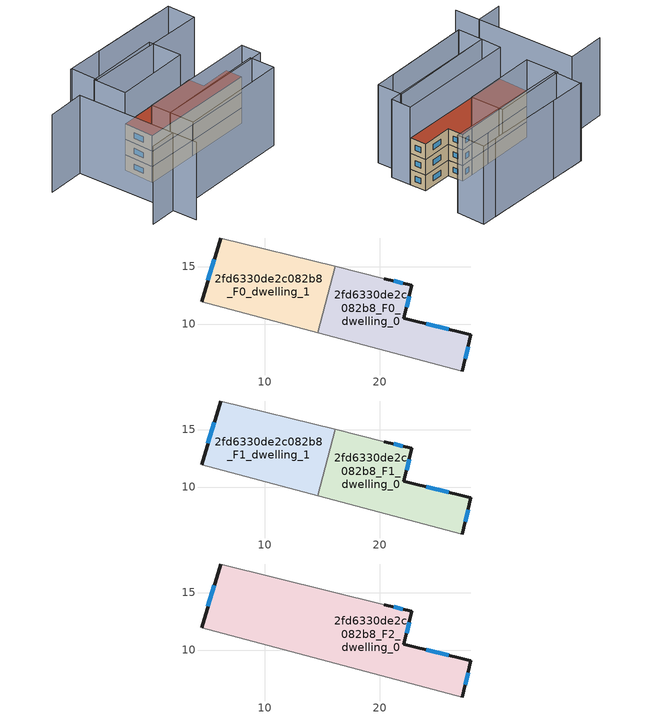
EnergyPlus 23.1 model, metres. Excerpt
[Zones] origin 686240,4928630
2fd6330de2c082b8_F0_dwelling_0
 floor ground (EU_floor_Construction): 22.82,13.35 22.12,10.5 27.95,9.06 27.18,5.91 14.61,9.25 16.14,15 20.42,13.94 z0
 wall outside (EU_wall_Construction): 27.18,5.91 27.95,9.06 22.12,10.5 22.82,13.35 20.42,13.94 z0:3
 wall adiabatic (EU_wall_Construction): 14.61,9.25 27.18,5.91 / 20.42,13.94 16.14,15 z0:3
 wall to 2fd6330de2c082b8_F0_dwelling_1 (EU_wall_Construction): 16.14,15 14.61,9.25 z0:3
 window (EU_Window_Construction): 26,9.54 24.06,10.02 / 27.43,6.96 27.69,8.01 / 22.02,13.55 21.22,13.75 / 22.35,11.45 22.58,12.4 z1:2
2fd6330de2c082b8_F0_dwelling_1
 floor ground (EU_floor_Construction): 16.14,15 14.61,9.25 4.51,11.94 6.18,17.48 z0
 wall outside (EU_wall_Construction): 6.18,17.48 4.51,11.94 z0:3
 wall adiabatic (EU_wall_Construction): 4.51,11.94 14.61,9.25 / 16.14,15 6.18,17.48 z0:3
 window (EU_Window_Construction): 5.62,15.64 5.06,13.79 z1:2
2fd6330de2c082b8_F1_dwelling_0
 floor to 2fd6330de2c082b8_F0_dwelling_0 (EU_floor_Construction): 22.82,13.35 22.12,10.5 27.95,9.06 27.18,5.91 14.61,9.25 16.14,15 20.42,13.94 z3
 wall outside (EU_wall_Construction): 27.18,5.91 27.95,9.06 22.12,10.5 22.82,13.35 20.42,13.94 z3:6
 wall adiabatic (EU_wall_Construction): 14.61,9.25 27.18,5.91 / 20.42,13.94 16.14,15 z3:6
 wall to 2fd6330de2c082b8_F1_dwelling_1 (EU_wall_Construction): 16.14,15 14.61,9.25 z3:6
 window (EU_Window_Construction): 26,9.54 24.06,10.02 / 27.43,6.96 27.69,8.01 / 22.02,13.55 21.22,13.75 / 22.35,11.45 22.58,12.4 z4:5
2fd6330de2c082b8_F1_dwelling_1
 floor to 2fd6330de2c082b8_F0_dwelling_1 (EU_floor_Construction): 16.14,15 14.61,9.25 4.51,11.94 6.18,17.48 z3
 wall outside (EU_wall_Construction): 6.18,17.48 4.51,11.94 z3:6
 wall adiabatic (EU_wall_Construction): 4.51,11.94 14.61,9.25 / 16.14,15 6.18,17.48 z3:6
 window (EU_Window_Construction): 5.62,15.64 5.06,13.79 z4:5
2fd6330de2c082b8_F2_dwelling_0
 floor to 2fd6330de2c082b8_F1_dwelling_0 (EU_floor_Construction): 22.82,13.35 22.12,10.5 27.95,9.06 27.18,5.91 14.61,9.25 16.14,15 20.42,13.94 z6
 floor to 2fd6330de2c082b8_F1_dwelling_1 (EU_floor_Construction): 16.14,15 14.61,9.25 4.51,11.94 6.18,17.48 z6
 wall outside (EU_wall_Construction): 27.18,5.91 27.95,9.06 22.12,10.5 22.82,13.35 20.42,13.94 / 6.18,17.48 4.51,11.94 z6:9
 wall adiabatic (EU_wall_Construction): 4.51,11.94 27.18,5.91 / 20.42,13.94 6.18,17.48 z6:9
 window (EU_Window_Construction): 22.35,11.45 22.58,12.4 / 26,9.54 24.06,10.02 / 27.43,6.96 27.69,8.01 / 5.62,15.64 5.06,13.79 / 22.02,13.55 21.22,13.75 z7:8
 roof outside (EU_roof_Construction): 27.18,5.91 27.95,9.06 22.12,10.5 22.82,13.35 20.42,13.94 6.18,17.48 4.51,11.94 z9
shading: 2.35,3.53 19.22,-0.64 / -7.12,6.58 -2.11,5.36 / -4.85,25.63 2.36,23.92 / 2.36,23.92 -3.15,0.69 / 30.43,22.64 9.09,28.52 / 23.07,-1.59 2.23,3.56 / 2.23,3.56 3.39,8.24 / 3.39,8.24 24.23,3.09 / 24.23,3.09 23.07,-1.59 / 26.27,2.21 3.39,8.24 / 3.39,8.24 4.37,11.98 / 4.37,11.98 27.25,5.95 / 27.25,5.95 26.27,2.21 / 20.42,13.94 6.18,17.48 / 6.18,17.48 7.72,23.68 / 7.72,23.68 21.96,20.14 / 21.96,20.14 20.42,13.94 / 9.37,28.45 33.47,21.8 / 33.47,21.8 32.03,16.57 / 32.03,16.57 7.92,23.21 / 7.92,23.21 9.37,28.45 z0:15
[Building]
EU S2 Campaign: North Axis=0; Terrain=City; Solar Distribution=FullExterior
[Site:Location]
Bologna: Latitude=44.5; Longitude=11.25; Time Zone=1; Elevation=37
[SizingPeriod:WeatherFileDays]
AnnualSizingPeriod: Begin Month=1; Begin Day of Month=1; End Month=12; End Day of Month=31; Day of Week for Start Day=Monday; Use Weather File Daylight Saving Period=No; Use Weather File Rain and Snow Indicators=No
[MATERIAL]
EU_InternalMass_Material: Roughness=MediumRough; Thickness=0.1; Conductivity=1; Density=1800; Specific Heat=900; Thermal Absorptance=0.9; Solar Absorptance=0.7; Visible Absorptance=0.7
[MATERIAL:NOMASS] Roughness=MediumRough; Thermal Absorptance=0.9; Solar Absorptance=0.7; Visible Absorptance=0.7
Name | Thermal Resistance
EU_wall_NoMass | 0.937881
EU_roof_NoMass | 0.548572
EU_floor_NoMass | 0.71348
[WINDOWMATERIAL:SIMPLEGLAZINGSYSTEM]
EU_Window_SimpleGlazing: UFactor=4.25633; Solar Heat Gain Coefficient=0.85; Visible Transmittance=0.85
[CONSTRUCTION]
EU_wall_Construction: EU_wall_NoMass
EU_roof_Construction: EU_roof_NoMass
EU_floor_Construction: EU_floor_NoMass
EU_InternalMass_Construction: EU_InternalMass_Material
EU_Window_Construction: EU_Window_SimpleGlazing
[ZONE] Type=1; Multiplier=1; Ceiling Height=autocalculate; Floor Area=autocalculate; Part of Total Floor Area=Yes
Name | Volume
2fd6330de2c082b8_F0_dwelling_0 | 182.369
2fd6330de2c082b8_F1_dwelling_0 | 182.368
2fd6330de2c082b8_F2_dwelling_0 | 364.721
2fd6330de2c082b8_F0_dwelling_1; 2fd6330de2c082b8_F1_dwelling_1 | 182.362
[INTERNALMASS] Construction=EU_InternalMass_Construction
Name | Zone or ZoneList | Surface Area
2fd6330de2c082b8_F0_dwelling_0_EU_InternalMass | 2fd6330de2c082b8_F0_dwelling_0 | 60.7894
2fd6330de2c082b8_F0_dwelling_1_EU_InternalMass | 2fd6330de2c082b8_F0_dwelling_1 | 60.7876
2fd6330de2c082b8_F1_dwelling_0_EU_InternalMass | 2fd6330de2c082b8_F1_dwelling_0 | 60.7894
2fd6330de2c082b8_F1_dwelling_1_EU_InternalMass | 2fd6330de2c082b8_F1_dwelling_1 | 60.7876
2fd6330de2c082b8_F2_dwelling_0_EU_InternalMass | 2fd6330de2c082b8_F2_dwelling_0 | 121.58
[OTHEREQUIPMENT] Fuel Type=Electricity; Design Level Calculation Method=Watts/Area; Power per Zone Floor Area=1; Fraction Latent=0; Fraction Radiant=0; Fraction Lost=0; Carbon Dioxide Generation Rate=0; EndUse Subcategory=EU_Step8_InternalGains
Name | Zone or ZoneList or Space or SpaceList | Schedule
EU_Step8_InternalGain_2fd6330de2c082b8_F0_dwelling_0_f000 | 2fd6330de2c082b8_F0_dwelling_0 | EU_Step8_GainSchedule_2fd6330de2c082b8_F0_dwelling_0_f000
EU_Step8_InternalGain_2fd6330de2c082b8_F0_dwelling_1_f000 | 2fd6330de2c082b8_F0_dwelling_1 | EU_Step8_GainSchedule_2fd6330de2c082b8_F0_dwelling_1_f000
EU_Step8_InternalGain_2fd6330de2c082b8_F1_dwelling_0_f000 | 2fd6330de2c082b8_F1_dwelling_0 | EU_Step8_GainSchedule_2fd6330de2c082b8_F1_dwelling_0_f000
EU_Step8_InternalGain_2fd6330de2c082b8_F1_dwelling_1_f000 | 2fd6330de2c082b8_F1_dwelling_1 | EU_Step8_GainSchedule_2fd6330de2c082b8_F1_dwelling_1_f000
EU_Step8_InternalGain_2fd6330de2c082b8_F2_dwelling_0_f000 | 2fd6330de2c082b8_F2_dwelling_0 | EU_Step8_GainSchedule_2fd6330de2c082b8_F2_dwelling_0_f000
[ZONEVENTILATION:DESIGNFLOWRATE] Schedule=EU_AlwaysOn; Design Flow Rate Calculation Method=AirChanges/Hour; Air Changes per Hour=0.687892; Ventilation Type=Natural; Fan Pressure Rise=0; Fan Total Efficiency=1; Constant Term Coefficient=1; Temperature Term Coefficient=0; Velocity Term Coefficient=0; Velocity Squared Term Coefficient=0; Minimum Indoor Temperature=-100; Maximum Indoor Temperature=100; Delta Temperature=-100; Minimum Outdoor Temperature=-100; Maximum Outdoor Temperature=100; Maximum Wind Speed=40
Name | Zone or ZoneList or Space or SpaceList
EU_ConstantAir_2fd6330de2c082b8_F0_dwelling_0 | 2fd6330de2c082b8_F0_dwelling_0
EU_ConstantAir_2fd6330de2c082b8_F0_dwelling_1 | 2fd6330de2c082b8_F0_dwelling_1
EU_ConstantAir_2fd6330de2c082b8_F1_dwelling_0 | 2fd6330de2c082b8_F1_dwelling_0
EU_ConstantAir_2fd6330de2c082b8_F1_dwelling_1 | 2fd6330de2c082b8_F1_dwelling_1
EU_ConstantAir_2fd6330de2c082b8_F2_dwelling_0 | 2fd6330de2c082b8_F2_dwelling_0
[HVACTEMPLATE:THERMOSTAT] Constant Heating Setpoint=20; Constant Cooling Setpoint=50
EU_HeatOnly_2fd6330de2c082b8_F0_dwelling_0; EU_HeatOnly_2fd6330de2c082b8_F0_dwelling_1; EU_HeatOnly_2fd6330de2c082b8_F1_dwelling_0; EU_HeatOnly_2fd6330de2c082b8_F1_dwelling_1; EU_HeatOnly_2fd6330de2c082b8_F2_dwelling_0
[HVACTEMPLATE:ZONE:IDEALLOADSAIRSYSTEM] System Availability Schedule=EU_AlwaysOn; Maximum Heating Supply Air Temperature=50; Minimum Cooling Supply Air Temperature=13; Maximum Heating Supply Air Humidity Ratio=0.0156; Minimum Cooling Supply Air Humidity Ratio=0.0077; Heating Limit=NoLimit; Cooling Limit=NoLimit; Heating Availability Schedule=EU_AlwaysOn; Cooling Availability Schedule=EU_CoolingOff; Dehumidification Control Type=ConstantSensibleHeatRatio; Cooling Sensible Heat Ratio=0.7; Dehumidification Setpoint=60; Humidification Control Type=None; Humidification Setpoint=30; Outdoor Air Method=None; Outdoor Air Flow Rate per Person=0.00944; Outdoor Air Flow Rate per Zone Floor Area=0; Outdoor Air Flow Rate per Zone=0; Demand Controlled Ventilation Type=None; Outdoor Air Economizer Type=NoEconomizer; Heat Recovery Type=None; Sensible Heat Recovery Effectiveness=0.7; Latent Heat Recovery Effectiveness=0.65
Name | Template Thermostat
2fd6330de2c082b8_F0_dwelling_0 | EU_HeatOnly_2fd6330de2c082b8_F0_dwelling_0
2fd6330de2c082b8_F0_dwelling_1 | EU_HeatOnly_2fd6330de2c082b8_F0_dwelling_1
2fd6330de2c082b8_F1_dwelling_0 | EU_HeatOnly_2fd6330de2c082b8_F1_dwelling_0
2fd6330de2c082b8_F1_dwelling_1 | EU_HeatOnly_2fd6330de2c082b8_F1_dwelling_1
2fd6330de2c082b8_F2_dwelling_0 | EU_HeatOnly_2fd6330de2c082b8_F2_dwelling_0
[SIZING:ZONE] Zone Cooling Design Supply Air Temperature Input Method=SupplyAirTemperature; Zone Cooling Design Supply Air Temperature=13; Zone Heating Design Supply Air Temperature Input Method=SupplyAirTemperature; Zone Heating Design Supply Air Temperature=50; Zone Cooling Design Supply Air Humidity Ratio=0.008; Zone Heating Design Supply Air Humidity Ratio=0.008; Cooling Design Air Flow Method=DesignDay; Cooling Design Air Flow Rate=0; Cooling Minimum Air Flow per Zone Floor Area=0.000762; Cooling Minimum Air Flow=0; Cooling Minimum Air Flow Fraction=0.2; Heating Design Air Flow Method=DesignDay; Heating Design Air Flow Rate=0; Heating Maximum Air Flow per Zone Floor Area=0.002032; Heating Maximum Air Flow=0.141576; Heating Maximum Air Flow Fraction=0.3; Account for Dedicated Outdoor Air System=No; Dedicated Outdoor Air System Control Strategy=NeutralSupplyAir; Dedicated Outdoor Air Low Setpoint Temperature for Design=autosize; Dedicated Outdoor Air High Setpoint Temperature for Design=autosize; Zone Load Sizing Method=Sensible Load Only No Latent Load; Zone Latent Cooling Design Supply Air Humidity Ratio Input Method=HumidityRatioDifference; Zone Cooling Design Supply Air Humidity Ratio Difference=0.005; Zone Latent Heating Design Supply Air Humidity Ratio Input Method=HumidityRatioDifference; Zone Humidification Design Supply Air Humidity Ratio Difference=0.005
2fd6330de2c082b8_F0_dwelling_0; 2fd6330de2c082b8_F0_dwelling_1; 2fd6330de2c082b8_F1_dwelling_0; 2fd6330de2c082b8_F1_dwelling_1; 2fd6330de2c082b8_F2_dwelling_0
[SCHEDULE:CONSTANT]
Name | Hourly Value
EU_AlwaysOn | 1
EU_CoolingOff | 0
[SCHEDULE:FILE] Column Number=1; Rows to Skip at Top=0; Number of Hours of Data=8760; Column Separator=Comma; Interpolate to Timestep=No; Minutes per Item=60; Adjust Schedule for Daylight Savings=Yes
Name | File
EU_Step8_GainSchedule_2fd6330de2c082b8_F0_dwelling_0_f000 | ../../schedules/2fd6330de2c082b8/2fd6330de2c082b8_F0_dwelling_0_f000_gain.csv
EU_Step8_GainSchedule_2fd6330de2c082b8_F0_dwelling_1_f000 | ../../schedules/2fd6330de2c082b8/2fd6330de2c082b8_F0_dwelling_1_f000_gain.csv
EU_Step8_GainSchedule_2fd6330de2c082b8_F1_dwelling_0_f000 | ../../schedules/2fd6330de2c082b8/2fd6330de2c082b8_F1_dwelling_0_f000_gain.csv
EU_Step8_GainSchedule_2fd6330de2c082b8_F1_dwelling_1_f000 | ../../schedules/2fd6330de2c082b8/2fd6330de2c082b8_F1_dwelling_1_f000_gain.csv
EU_Step8_GainSchedule_2fd6330de2c082b8_F2_dwelling_0_f000 | ../../schedules/2fd6330de2c082b8/2fd6330de2c082b8_F2_dwelling_0_f000_gain.csv
